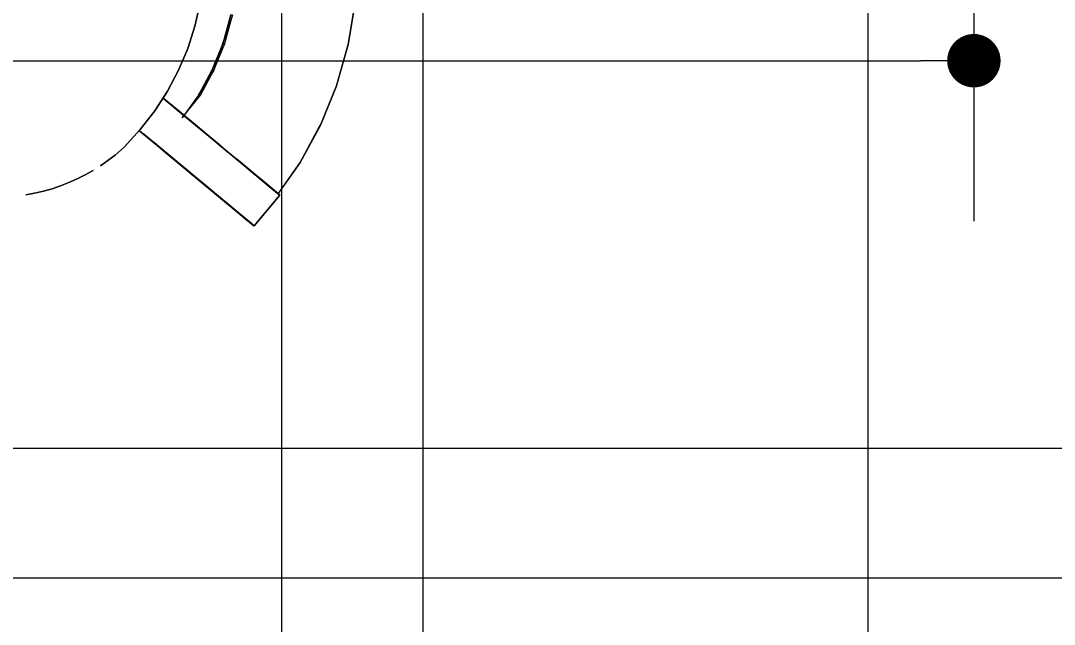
# Model space of a CAD drawing. Extents: x -566 to 72611, y -487 to 32334.
# Drawn here: x 506.74 to 535.76, y 137.69 to 154.64 of the extents above; entities that cross this region are included whole.
import ezdxf

# ---------------------------------------------------------------- set-up
doc = ezdxf.new("R2010")
doc.units = 0
doc.header["$LTSCALE"] = 0.5
doc.header["$MEASUREMENT"] = 0
doc.layers.get('0').update_dxf_attribs({"color": 20, "linetype": 'CONTINUOUS'})
doc.layers.get('DEFPOINTS').update_dxf_attribs({"linetype": 'CONTINUOUS', "lineweight": 5})
doc.layers.add('Annotations', color=40, linetype='CONTINUOUS', lineweight=5)
doc.layers.add('ceilling', color=141, linetype='CONTINUOUS', lineweight=18)
doc.layers.add('floor', color=7, linetype='CONTINUOUS', lineweight=5, true_color=0xcfcfcf)
doc.layers.add('layout', color=7, linetype='CONTINUOUS', lineweight=5, true_color=0xcfcfcf)
doc.styles.get("Standard").update_dxf_attribs({"font": 'arial.ttf'})
doc.dimstyles.new('Arch96', dxfattribs={"dimscale": 96, "dimtxt": 0.03125, "dimasz": 0.015625, "dimexe": 0.046875, "dimexo": 0.0625, "dimgap": 0.03125, "dimtad": 1, "dimtoh": 1, "dimdec": 4, "dimzin": 3, "dimdsep": 46, "dimlunit": 4, "dimtxsty": 'Standard', "dimblk": 'DOT', "dimcen": 0, "dimdle": 0.046875, "dimclrd": 256, "dimclre": 256, "dimclrt": 256, "dimaunit": 1, "dimadec": 3, "dimazin": 2, "dimtfac": 1, "dimtdec": 4, "dimtmove": 2, "dimatfit": 3, "dimldrblk": 'ARO14', "dimfxl": 1, "dimfrac": 2, "dimlwd": -1, "dimlwe": -1, "dimarcsym": 0})

# ---------------------------------------------------------------- blocks, each defined once
blk = doc.blocks.new('_Dot')
at = {"color": 0, "linetype": 'ByBlock', "lineweight": -2}
blk.add_line((-0.5, 0), (-1, 0), dxfattribs=at)
at = {"color": 0, "linetype": 'ByBlock', "const_width": 0.5}
blk.add_lwpolyline([(-0.25, 0, 1), (0.25, 0, 1)], format="xyb", close=True, dxfattribs=at)
blk = doc.blocks.new('*D12')
at = {"layer": 'Annotations', "transparency": 16777216}
for p, q in [((327.5, 167.75), (327.5, 149.016)), ((533.5, 167.75), (533.5, 149.016)), ((329, 153.516), (532, 153.516))]:
    blk.add_line(p, q, dxfattribs=at)
at = {"layer": 'DEFPOINTS', "color": 0, "transparency": 16777216}
for p in [(327.5, 173.75), (533.5, 173.75), (533.5, 153.516)]:
    blk.add_point(p, dxfattribs=at)
at = {"layer": 'Annotations', "transparency": 16777216, "xscale": 1.5, "yscale": 1.5, "zscale": 1.5, "rotation": 180}
blk.add_blockref('_Dot', (327.5, 153.516), dxfattribs=at)
at = {"layer": 'Annotations', "transparency": 16777216, "xscale": 1.5, "yscale": 1.5, "zscale": 1.5}
blk.add_blockref('_Dot', (533.5, 153.516), dxfattribs=at)
at = {"layer": 'Annotations', "transparency": 16777216, "insert": (430.5, 158.023), "char_height": 3, "attachment_point": 5}
blk.add_mtext('17\'-2"', dxfattribs=at)
blk = doc.blocks.new('ARO14')
blk.add_line((0, 0), (-1.021, 0))
at = {"const_width": 0.0625}
blk.add_lwpolyline([(-0.77, 0.468), (0, 0), (-0.77, -0.468)], dxfattribs=at)

msp = doc.modelspace()

# ---------------------------------------------------------------- hatches: boundary and pattern name
at = {"layer": 'floor'}
h = msp.add_hatch(dxfattribs=at)
h.set_pattern_fill('ANSI37', color=256, scale=100, angle=45)
h.set_pattern_definition([(90, (243.028, 267.632), (-12.5, 9e-16), []), (180, (243.028, 267.632), (-9e-16, -12.5), [])])
h.paths.add_polyline_path([(253.46925, 349.5), (154.11744, 349.5), (154.11744, 348.5), (101.14781, 348.5), (101.14781, 349.5), (0, 349.5), (0, 344.5), (36, 344.5, -0.33835703), (0, 308.66941), (0, 308.5), (0, 173.75), (253.46925, 173.75)])
h.paths.add_polyline_path([(36, 344.5), (0, 344.5), (0, 308.66941, 0.33835703)], flags=17)
h.paths.add_polyline_path([(253.46925, 173.75), (0, 173.75), (0, 173.74997), (0, 169.75), (253.46925, 169.75)])
h.paths.add_polyline_path([(253.46925, 169.75), (0, 169.75), (0, 149.21137), (36, 149.21137, -0.33835703), (0, 113.38078), (0, 113.21137), (0, 29.94998), (0, -5), (253.46925, -5)])
h.paths.add_polyline_path([(36, 149.21137), (0, 149.21137), (0, 113.38078, 0.33835703)], flags=17)
h.paths.add_polyline_path([(575.25, 169.75), (510, 169.75), (474.75, 169.75), (327.5, 169.75), (285.46925, 169.75), (285.46925, 165.75), (253.46925, 165.75), (253.46925, -5), (263.99725, -5), (263.99725, 95.99051), (287, 95.99051), (287, 97.5), (292, 97.5), (292, -5), (341.25, -5), (341.25, 13.02988), (341.25012, 15.02988), (346.24839, 15.02988, 0.36108524), (374.08728, 41.24999), (346.25012, 41.24999), (346.25012, 42.99999), (341.25, 42.99999), (341.25, 44.99999), (341.25, 97.5), (357.75, 97.5), (405.75, 97.5), (575.25, 97.5)])

# ---------------------------------------------------------------- linework, layer by layer
at = {"layer": 'ceilling'}
for p, q in [((514.06343, 169.75), (514.06343, 97.5)), ((0, 139), (575.25, 139)), ((0, 139), (575.25, 139))]:
    msp.add_line(p, q, dxfattribs=at)
at = {"layer": 'layout'}
for points in [[(511.6347, 154.48848, -10.77782), (511.6347, 154.48848, -10.77782), (511.7806, 155.13268, -10.77782), (511.6347, 154.48848, -9.65101)], [(511.7806, 155.13268, -9.65101), (511.7806, 155.13268, -9.65101), (511.6347, 154.48848, -9.65101), (511.7806, 155.13268, -10.77782)], [(516.13246, 155.14999, 2.21651), (516.13246, 155.14999, 2.21651), (515.93355, 153.96665, 2.23962), (516.13002, 155.14966, 2.17627)], [(512.63248, 154.79101, -7.74973), (512.63248, 154.79101, -7.74973), (512.41213, 153.99892, -7.7356), (512.68997, 154.79088, -6.86018)], [(512.46963, 153.99878, -6.84605), (512.46963, 153.99878, -6.84605), (512.68997, 154.79088, -6.86018), (512.41213, 153.99892, -7.7356)], [(511.43244, 153.85904, -10.77782), (511.43244, 153.85904, -10.77782), (511.6347, 154.48848, -10.77782), (511.43244, 153.85904, -9.65101)], [(511.6347, 154.48848, -9.65101), (511.6347, 154.48848, -9.65101), (511.43244, 153.85904, -9.65101), (511.6347, 154.48848, -10.77782)], [(511.17553, 153.24909, -10.77782), (511.17553, 153.24909, -10.77782), (511.43244, 153.85904, -10.77782), (511.17553, 153.24909, -9.65101)], [(511.43244, 153.85904, -9.65101), (511.43244, 153.85904, -9.65101), (511.17553, 153.24909, -9.65101), (511.43244, 153.85904, -10.77782)], [(512.10949, 153.24748, -7.71614), (512.10949, 153.24748, -7.71614), (512.16698, 153.24735, -6.82658), (512.41213, 153.99892, -7.7356)], [(512.46963, 153.99878, -6.84605), (512.46963, 153.99878, -6.84605), (512.41213, 153.99892, -7.7356), (512.16698, 153.24735, -6.82658)], [(515.60617, 152.81429, 2.27361), (515.60617, 152.81429, 2.27361), (515.93355, 153.96665, 2.23962), (515.60508, 152.81616, 2.31377)], [(510.86582, 152.6632, -10.77782), (510.86582, 152.6632, -10.77782), (511.17553, 153.24909, -10.77782), (510.86582, 152.6632, -9.65101)], [(511.17553, 153.24909, -9.65101), (511.17553, 153.24909, -9.65101), (510.86582, 152.6632, -9.65101), (511.17553, 153.24909, -10.77782)], [(512.10949, 153.24748, -7.71614), (512.10949, 153.24748, -7.71614), (511.72957, 152.54911, -7.69168), (512.16698, 153.24735, -6.82658)], [(511.78707, 152.54898, -6.80212), (511.78707, 152.54898, -6.80212), (512.16698, 153.24735, -6.82658), (511.72957, 152.54911, -7.69168)], [(510.50552, 152.10575, -10.77782), (510.50552, 152.10575, -10.77782), (510.86582, 152.6632, -10.77782), (510.50552, 152.10575, -9.65101)], [(510.86582, 152.6632, -9.65101), (510.86582, 152.6632, -9.65101), (510.50552, 152.10575, -9.65101), (510.86582, 152.6632, -10.77782)], [(515.60508, 152.81616, 2.31377), (515.60508, 152.81616, 2.31377), (515.15366, 151.71021, 2.35818), (515.60617, 152.81429, 2.27361)], [(515.15451, 151.70786, 2.31804), (515.15451, 151.70786, 2.31804), (515.60617, 152.81429, 2.27361), (515.15366, 151.71021, 2.35818)], [(515.60617, 152.81429, 2.27361), (515.60617, 152.81429, 2.27361), (515.15451, 151.70786, 2.31804), (515.60361, 152.81375, 2.23338)], [(511.61198, 151.7413, -10.58163), (511.61198, 151.7413, -10.58163), (511.59212, 151.75783, -10.8041), (510.74353, 152.46317, -10.69409)], [(510.764, 152.44618, -10.46512), (510.764, 152.44618, -10.46512), (511.61198, 151.7413, -10.58163), (510.74353, 152.46317, -10.69409)], [(510.74999, 152.45778, -16.26141), (510.74999, 152.45778, -16.26141), (511.64694, 151.71223, -16.70766), (510.79897, 152.41708, -16.82439)], [(511.59918, 151.75198, -16.15772), (511.59918, 151.75198, -16.15772), (511.64694, 151.71223, -16.70766), (510.74999, 152.45778, -16.26141)], [(511.63305, 151.72383, -10.3593), (511.63305, 151.72383, -10.3593), (511.61198, 151.7413, -10.58163), (510.764, 152.44618, -10.46512)], [(510.78556, 152.42819, -10.23632), (510.78556, 152.42819, -10.23632), (511.63305, 151.72383, -10.3593), (510.764, 152.44618, -10.46512)], [(511.65389, 151.70651, -10.15002), (511.65389, 151.70651, -10.15002), (511.63305, 151.72383, -10.3593), (510.78556, 152.42819, -10.23632)], [(510.80956, 152.40824, -9.99578), (510.80956, 152.40824, -9.99578), (511.65389, 151.70651, -10.15002), (510.78556, 152.42819, -10.23632)], [(510.79897, 152.41708, -16.82439), (510.79897, 152.41708, -16.82439), (511.70043, 151.66783, -17.25683), (510.85367, 152.3716, -17.38655)], [(511.64694, 151.71223, -16.70766), (511.64694, 151.71223, -16.70766), (511.70043, 151.66783, -17.25683), (510.79897, 152.41708, -16.82439)], [(512.17827, 151.27063, -6.53391), (512.17827, 151.27063, -6.53391), (511.65389, 151.70651, -10.15002), (510.80956, 152.40824, -9.99578)], [(511.34065, 151.96688, -6.33389), (511.34065, 151.96688, -6.33389), (512.17827, 151.27063, -6.53391), (510.80956, 152.40824, -9.99578)], [(510.85367, 152.3716, -17.38655), (510.85367, 152.3716, -17.38655), (511.75952, 151.61871, -17.80513), (510.9141, 152.32135, -17.94785)], [(511.70043, 151.66783, -17.25683), (511.70043, 151.66783, -17.25683), (511.75952, 151.61871, -17.80513), (510.85367, 152.3716, -17.38655)], [(511.72957, 152.54911, -7.69168), (511.72957, 152.54911, -7.69168), (511.27864, 151.91539, -7.66262), (511.78707, 152.54898, -6.80212)], [(510.09756, 151.5809, -10.77782), (510.09756, 151.5809, -10.77782), (510.50552, 152.10575, -10.77782), (510.09756, 151.5809, -9.65101)], [(510.50552, 152.10575, -9.65101), (510.50552, 152.10575, -9.65101), (510.09756, 151.5809, -9.65101), (510.50552, 152.10575, -10.77782)], [(510.9141, 152.32135, -17.94785), (510.9141, 152.32135, -17.94785), (511.82421, 151.56491, -18.35249), (510.98038, 152.26627, -18.50816)], [(511.75952, 151.61871, -17.80513), (511.75952, 151.61871, -17.80513), (511.82421, 151.56491, -18.35249), (510.9141, 152.32135, -17.94785)], [(510.98038, 152.26627, -18.50816), (510.98038, 152.26627, -18.50816), (511.89451, 151.50646, -18.8988), (511.05238, 152.20644, -19.06741)], [(511.82421, 151.56491, -18.35249), (511.82421, 151.56491, -18.35249), (511.89451, 151.50646, -18.8988), (510.98038, 152.26627, -18.50816)], [(511.05238, 152.20644, -19.06741), (511.05238, 152.20644, -19.06741), (511.97054, 151.44332, -19.44399), (511.13012, 152.14181, -19.62552)], [(511.89451, 151.50646, -18.8988), (511.89451, 151.50646, -18.8988), (511.97054, 151.44332, -19.44399), (511.05238, 152.20644, -19.06741)], [(511.13012, 152.14181, -19.62552), (511.13012, 152.14181, -19.62552), (512.05205, 151.37557, -19.98798), (511.21357, 152.07243, -20.1824)], [(511.97054, 151.44332, -19.44399), (511.97054, 151.44332, -19.44399), (512.05205, 151.37557, -19.98798), (511.13012, 152.14181, -19.62552)], [(511.21357, 152.07243, -20.1824), (511.21357, 152.07243, -20.1824), (512.1394, 151.30289, -20.53263), (511.30251, 151.99855, -20.73612)], [(512.05205, 151.37557, -19.98798), (512.05205, 151.37557, -19.98798), (512.1394, 151.30289, -20.53263), (511.21357, 152.07243, -20.1824)], [(511.30251, 151.99855, -20.73612), (511.30251, 151.99855, -20.73612), (512.22615, 151.23078, -21.0585), (511.3895, 151.92624, -21.26353)], [(512.1394, 151.30289, -20.53263), (512.1394, 151.30289, -20.53263), (512.22615, 151.23078, -21.0585), (511.30251, 151.99855, -20.73612)], [(511.88635, 151.51328, -3.21088), (511.88635, 151.51328, -3.21088), (511.34065, 151.96688, -6.33389), (512.07227, 151.35877, -2.14702)], [(511.3895, 151.92624, -21.26353), (511.3895, 151.92624, -21.26353), (512.31229, 151.1592, -21.58658), (511.47528, 151.85496, -21.78936)], [(512.22615, 151.23078, -21.0585), (512.22615, 151.23078, -21.0585), (512.31229, 151.1592, -21.58658), (511.3895, 151.92624, -21.26353)], [(511.47528, 151.85496, -21.78936), (511.47528, 151.85496, -21.78936), (512.39745, 151.08842, -22.11488), (511.56007, 151.78448, -22.31541)], [(512.31229, 151.1592, -21.58658), (512.31229, 151.1592, -21.58658), (512.39745, 151.08842, -22.11488), (511.47528, 151.85496, -21.78936)], [(511.56007, 151.78448, -22.31541), (511.56007, 151.78448, -22.31541), (512.48176, 151.0184, -22.64339), (511.6439, 151.71477, -22.8417)], [(512.39745, 151.08842, -22.11488), (512.39745, 151.08842, -22.11488), (512.48176, 151.0184, -22.64339), (511.56007, 151.78448, -22.31541)], [(509.64477, 151.0926, -10.77782), (509.64477, 151.0926, -10.77782), (510.09756, 151.5809, -10.77782), (509.64477, 151.0926, -9.65101)], [(510.09756, 151.5809, -9.65101), (510.09756, 151.5809, -9.65101), (509.64477, 151.0926, -9.65101), (510.09756, 151.5809, -10.77782)], [(510.07869, 151.55052, -16.82439), (510.07869, 151.55052, -16.82439), (510.1334, 151.50505, -17.38655), (510.98016, 150.80127, -17.25683)], [(510.92667, 150.84567, -16.70766), (510.92667, 150.84567, -16.70766), (510.07869, 151.55052, -16.82439), (510.98016, 150.80127, -17.25683)], [(511.458, 150.40407, -6.53391), (511.458, 150.40407, -6.53391), (510.08929, 151.54168, -9.99578), (510.93362, 150.83992, -10.15002)], [(510.62038, 151.10032, -6.33389), (510.62038, 151.10032, -6.33389), (510.08929, 151.54168, -9.99578), (511.458, 150.40407, -6.53391)], [(510.1334, 151.50505, -17.38655), (510.1334, 151.50505, -17.38655), (510.19383, 151.45476, -17.94785), (511.03925, 150.75215, -17.80513)], [(510.98016, 150.80127, -17.25683), (510.98016, 150.80127, -17.25683), (510.1334, 151.50505, -17.38655), (511.03925, 150.75215, -17.80513)], [(515.15451, 151.70786, 2.31804), (515.15451, 151.70786, 2.31804), (514.58434, 150.6616, 2.37234), (515.15195, 151.70719, 2.27782)], [(510.19383, 151.45476, -17.94785), (510.19383, 151.45476, -17.94785), (510.26011, 151.39971, -18.50816), (511.10394, 150.69835, -18.35249)], [(511.03925, 150.75215, -17.80513), (511.03925, 150.75215, -17.80513), (510.19383, 151.45476, -17.94785), (511.10394, 150.69835, -18.35249)], [(510.26011, 151.39971, -18.50816), (510.26011, 151.39971, -18.50816), (510.33211, 151.33985, -19.06741), (511.17424, 150.6399, -18.8988)], [(511.10394, 150.69835, -18.35249), (511.10394, 150.69835, -18.35249), (510.26011, 151.39971, -18.50816), (511.17424, 150.6399, -18.8988)], [(510.33211, 151.33985, -19.06741), (510.33211, 151.33985, -19.06741), (510.40984, 151.27525, -19.62553), (511.25027, 150.57676, -19.44399)], [(511.17424, 150.6399, -18.8988), (511.17424, 150.6399, -18.8988), (510.33211, 151.33985, -19.06741), (511.25027, 150.57676, -19.44399)], [(510.40984, 151.27525, -19.62553), (510.40984, 151.27525, -19.62553), (510.4933, 151.20587, -20.18239), (511.33178, 150.50901, -19.98798)], [(511.25027, 150.57676, -19.44399), (511.25027, 150.57676, -19.44399), (510.40984, 151.27525, -19.62553), (511.33178, 150.50901, -19.98798)], [(510.4933, 151.20587, -20.18239), (510.4933, 151.20587, -20.18239), (510.58224, 151.13199, -20.73612), (511.41913, 150.43633, -20.53263)], [(511.33178, 150.50901, -19.98798), (511.33178, 150.50901, -19.98798), (510.4933, 151.20587, -20.18239), (511.41913, 150.43633, -20.53263)], [(509.39216, 150.86351, -9.65101), (509.39216, 150.86351, -9.65101), (509.39216, 150.86351, -10.77782), (509.64477, 151.0926, -9.65101)], [(509.64477, 151.0926, -10.77782), (509.64477, 151.0926, -10.77782), (509.64477, 151.0926, -9.65101), (509.39216, 150.86351, -10.77782)], [(510.58224, 151.13199, -20.73612), (510.58224, 151.13199, -20.73612), (510.66923, 151.05968, -21.26353), (511.50588, 150.36423, -21.05851)], [(511.41913, 150.43633, -20.53263), (511.41913, 150.43633, -20.53263), (510.58224, 151.13199, -20.73612), (511.50588, 150.36423, -21.05851)], [(512.00053, 149.95308, -3.42875), (512.00053, 149.95308, -3.42875), (510.62038, 151.10032, -6.33389), (511.458, 150.40407, -6.53391)], [(511.16608, 150.64672, -3.21088), (511.16608, 150.64672, -3.21088), (510.62038, 151.10032, -6.33389), (512.00053, 149.95308, -3.42875)], [(510.66923, 151.05968, -21.26353), (510.66923, 151.05968, -21.26353), (510.755, 150.98841, -21.78936), (511.59202, 150.29265, -21.58658)], [(511.50588, 150.36423, -21.05851), (511.50588, 150.36423, -21.05851), (510.66923, 151.05968, -21.26353), (511.59202, 150.29265, -21.58658)], [(510.755, 150.98841, -21.78936), (510.755, 150.98841, -21.78936), (510.8398, 150.91793, -22.31541), (511.67718, 150.22186, -22.11488)], [(511.59202, 150.29265, -21.58658), (511.59202, 150.29265, -21.58658), (510.755, 150.98841, -21.78936), (511.67718, 150.22186, -22.11488)], [(510.8398, 150.91793, -22.31541), (510.8398, 150.91793, -22.31541), (510.92363, 150.84821, -22.8417), (511.76149, 150.15184, -22.64339)], [(511.67718, 150.22186, -22.11488), (511.67718, 150.22186, -22.11488), (510.8398, 150.91793, -22.31541), (511.76149, 150.15184, -22.64339)], [(513.56647, 150.11684, 0.90917), (513.56647, 150.11684, 0.90917), (513.51115, 150.16277, 0.68324), (512.48176, 151.0184, -22.64339)], [(512.69205, 150.84353, 0.97607), (512.69205, 150.84353, 0.97607), (513.56647, 150.11684, 0.90917), (512.48176, 151.0184, -22.64339)], [(508.98547, 150.56846, -9.65101), (508.98547, 150.56846, -9.65101), (508.98547, 150.56846, -10.77782), (509.19235, 150.71133, -9.65101)], [(509.19235, 150.71133, -10.77782), (509.19235, 150.71133, -10.77782), (509.19235, 150.71133, -9.65101), (508.98547, 150.56846, -10.77782)], [(509.19235, 150.71133, -9.65101), (509.19235, 150.71133, -9.65101), (509.19235, 150.71133, -10.77782), (509.39216, 150.86351, -9.65101)], [(509.39216, 150.86351, -10.77782), (509.39216, 150.86351, -10.77782), (509.39216, 150.86351, -9.65101), (509.19235, 150.71133, -10.77782)], [(510.92363, 150.84821, -22.8417), (510.92363, 150.84821, -22.8417), (511.0066, 150.7793, -23.3682), (511.8447, 150.08265, -23.17215)], [(511.76149, 150.15184, -22.64339), (511.76149, 150.15184, -22.64339), (510.92363, 150.84821, -22.8417), (511.8447, 150.08265, -23.17215)], [(511.0066, 150.7793, -23.3682), (511.0066, 150.7793, -23.3682), (511.08859, 150.71114, -23.89493), (511.92707, 150.01419, -23.70112)], [(511.8447, 150.08265, -23.17215), (511.8447, 150.08265, -23.17215), (511.0066, 150.7793, -23.3682), (511.92707, 150.01419, -23.70112)], [(511.08859, 150.71114, -23.89493), (511.08859, 150.71114, -23.89493), (511.16961, 150.64379, -24.42188), (512.00845, 149.94656, -24.23031)], [(511.92707, 150.01419, -23.70112), (511.92707, 150.01419, -23.70112), (511.08859, 150.71114, -23.89493), (512.00845, 149.94656, -24.23031)], [(512.18633, 149.79868, -2.36571), (512.18633, 149.79868, -2.36571), (511.16608, 150.64672, -3.21088), (512.00053, 149.95308, -3.42875)], [(511.352, 150.49221, -2.14702), (511.352, 150.49221, -2.14702), (511.16608, 150.64672, -3.21088), (512.18633, 149.79868, -2.36571)], [(511.16961, 150.64379, -24.42188), (511.16961, 150.64379, -24.42188), (511.24966, 150.57722, -24.94904), (512.08886, 149.87972, -24.75971)], [(512.00845, 149.94656, -24.23031), (512.00845, 149.94656, -24.23031), (511.16961, 150.64379, -24.42188), (512.08886, 149.87972, -24.75971)], [(513.62385, 150.06903, 1.13428), (513.62385, 150.06903, 1.13428), (513.56647, 150.11684, 0.90917), (512.69205, 150.84353, 0.97607)], [(512.74334, 150.80097, 1.12241), (512.74334, 150.80097, 1.12241), (513.62385, 150.06903, 1.13428), (512.69205, 150.84353, 0.97607)], [(512.79659, 150.75668, 1.26763), (512.79659, 150.75668, 1.26763), (513.62385, 150.06903, 1.13428), (512.74334, 150.80097, 1.12241)], [(513.68367, 150.0194, 1.35852), (513.68367, 150.0194, 1.35852), (513.62385, 150.06903, 1.13428), (512.79659, 150.75668, 1.26763)], [(512.8519, 150.71069, 1.41171), (512.8519, 150.71069, 1.41171), (513.68367, 150.0194, 1.35852), (512.79659, 150.75668, 1.26763)], [(513.74557, 149.96792, 1.58187), (513.74557, 149.96792, 1.58187), (513.68367, 150.0194, 1.35852), (512.8519, 150.71069, 1.41171)], [(512.90929, 150.66304, 1.55461), (512.90929, 150.66304, 1.55461), (513.74557, 149.96792, 1.58187), (512.8519, 150.71069, 1.41171)], [(512.96862, 150.61368, 1.69627), (512.96862, 150.61368, 1.69627), (513.74557, 149.96792, 1.58187), (512.90929, 150.66304, 1.55461)], [(513.80965, 149.91461, 1.80428), (513.80965, 149.91461, 1.80428), (513.74557, 149.96792, 1.58187), (512.96862, 150.61368, 1.69627)], [(513.03002, 150.56269, 1.83665), (513.03002, 150.56269, 1.83665), (513.80965, 149.91461, 1.80428), (512.96862, 150.61368, 1.69627)], [(513.96886, 149.78235, 2.45297), (513.96886, 149.78235, 2.45297), (514.58434, 150.6616, 2.37234), (513.9685, 149.7854, 2.49307)], [(508.32702, 150.19896, -9.65101), (508.32702, 150.19896, -9.65101), (508.32702, 150.19896, -10.77782), (508.55226, 150.31199, -9.65101)], [(508.55226, 150.31199, -10.77782), (508.55226, 150.31199, -10.77782), (508.55226, 150.31199, -9.65101), (508.32702, 150.19896, -10.77782)], [(508.55226, 150.31199, -9.65101), (508.55226, 150.31199, -9.65101), (508.55226, 150.31199, -10.77782), (508.77191, 150.43526, -9.65101)], [(508.77191, 150.43526, -10.77782), (508.77191, 150.43526, -10.77782), (508.77191, 150.43526, -9.65101), (508.55226, 150.31199, -10.77782)], [(511.24966, 150.57722, -24.94904), (511.24966, 150.57722, -24.94904), (511.32885, 150.51143, -25.47641), (512.1683, 149.81365, -25.28934)], [(512.08886, 149.87972, -24.75971), (512.08886, 149.87972, -24.75971), (511.24966, 150.57722, -24.94904), (512.1683, 149.81365, -25.28934)], [(511.32885, 150.51143, -25.47641), (511.32885, 150.51143, -25.47641), (511.40707, 150.44643, -26.00399), (512.24689, 149.74837, -25.81917)], [(512.1683, 149.81365, -25.28934), (512.1683, 149.81365, -25.28934), (511.32885, 150.51143, -25.47641), (512.24689, 149.74837, -25.81917)], [(512.2213, 149.76964, -2.16733), (512.2213, 149.76964, -2.16733), (511.352, 150.49221, -2.14702), (512.18633, 149.79868, -2.36571)], [(512.25663, 149.74023, -1.96951), (512.25663, 149.74023, -1.96951), (511.352, 150.49221, -2.14702), (512.2213, 149.76964, -2.16733)], [(511.38733, 150.4628, -1.94623), (511.38733, 150.4628, -1.94623), (511.352, 150.49221, -2.14702), (512.25663, 149.74023, -1.96951)], [(512.29257, 149.71042, -1.77183), (512.29257, 149.71042, -1.77183), (511.38733, 150.4628, -1.94623), (512.25663, 149.74023, -1.96951)], [(511.42327, 150.43293, -1.74519), (511.42327, 150.43293, -1.74519), (511.38733, 150.4628, -1.94623), (512.29257, 149.71042, -1.77183)], [(511.40707, 150.44643, -26.00399), (511.40707, 150.44643, -26.00399), (511.48431, 150.38222, -26.53178), (512.32449, 149.68389, -26.34921)], [(512.24689, 149.74837, -25.81917), (512.24689, 149.74837, -25.81917), (511.40707, 150.44643, -26.00399), (512.32449, 149.68389, -26.34921)], [(512.32888, 149.68016, -1.57428), (512.32888, 149.68016, -1.57428), (511.42327, 150.43293, -1.74519), (512.29257, 149.71042, -1.77183)], [(511.4597, 150.40263, -1.54428), (511.4597, 150.40263, -1.54428), (511.42327, 150.43293, -1.74519), (512.32888, 149.68016, -1.57428)], [(512.3658, 149.64949, -1.37689), (512.3658, 149.64949, -1.37689), (511.4597, 150.40263, -1.54428), (512.32888, 149.68016, -1.57428)], [(511.49674, 150.37188, -1.34352), (511.49674, 150.37188, -1.34352), (511.4597, 150.40263, -1.54428), (512.3658, 149.64949, -1.37689)], [(511.56071, 150.31872, -27.06032), (511.56071, 150.31872, -27.06032), (512.40101, 149.62027, -26.87887), (511.48431, 150.38222, -26.53178)], [(512.32449, 149.68389, -26.34921), (512.32449, 149.68389, -26.34921), (511.48431, 150.38222, -26.53178), (512.40101, 149.62027, -26.87887)], [(512.4032, 149.6184, -1.17963), (512.4032, 149.6184, -1.17963), (511.49674, 150.37188, -1.34352), (512.3658, 149.64949, -1.37689)], [(511.53427, 150.34069, -1.14291), (511.53427, 150.34069, -1.14291), (511.49674, 150.37188, -1.34352), (512.4032, 149.6184, -1.17963)], [(512.44121, 149.58685, -0.98252), (512.44121, 149.58685, -0.98252), (511.53427, 150.34069, -1.14291), (512.4032, 149.6184, -1.17963)], [(511.57228, 150.30908, -0.94244), (511.57228, 150.30908, -0.94244), (511.53427, 150.34069, -1.14291), (512.44121, 149.58685, -0.98252)], [(513.87593, 149.8595, 2.02573), (513.87593, 149.8595, 2.02573), (513.80965, 149.91461, 1.80428), (513.03002, 150.56269, 1.83665)], [(513.09326, 150.51005, 1.97573), (513.09326, 150.51005, 1.97573), (513.87593, 149.8595, 2.02573), (513.03002, 150.56269, 1.83665)], [(513.15856, 150.45579, 2.11346), (513.15856, 150.45579, 2.11346), (513.87593, 149.8595, 2.02573), (513.09326, 150.51005, 1.97573)], [(513.94453, 149.80257, 2.2462), (513.94453, 149.80257, 2.2462), (513.87593, 149.8595, 2.02573), (513.15856, 150.45579, 2.11346)], [(513.22582, 150.39991, 2.24976), (513.22582, 150.39991, 2.24976), (513.94453, 149.80257, 2.2462), (513.15856, 150.45579, 2.11346)], [(514.01519, 149.74385, 2.46564), (514.01519, 149.74385, 2.46564), (513.94453, 149.80257, 2.2462), (513.22582, 150.39991, 2.24976)], [(513.2949, 150.34247, 2.38464), (513.2949, 150.34247, 2.38464), (514.01519, 149.74385, 2.46564), (513.22582, 150.39991, 2.24976)], [(513.36593, 150.28341, 2.51804), (513.36593, 150.28341, 2.51804), (514.01519, 149.74385, 2.46564), (513.2949, 150.34247, 2.38464)], [(508.09668, 150.09637, -10.77782), (508.09668, 150.09637, -10.77782), (508.09668, 150.09637, -9.65101), (507.8616, 150.00445, -10.77782)], [(508.09668, 150.09637, -9.65101), (508.09668, 150.09637, -9.65101), (507.8616, 150.00445, -10.77782), (507.8616, 150.00445, -9.65101)], [(508.09668, 150.09637, -9.65101), (508.09668, 150.09637, -9.65101), (508.09668, 150.09637, -10.77782), (508.32702, 150.19896, -9.65101)], [(508.32702, 150.19896, -10.77782), (508.32702, 150.19896, -10.77782), (508.32702, 150.19896, -9.65101), (508.09668, 150.09637, -10.77782)], [(512.47959, 149.5549, -0.78556), (512.47959, 149.5549, -0.78556), (511.57228, 150.30908, -0.94244), (512.44121, 149.58685, -0.98252)], [(511.61078, 150.27707, -0.74211), (511.61078, 150.27707, -0.74211), (511.57228, 150.30908, -0.94244), (512.47959, 149.5549, -0.78556)], [(512.51858, 149.52255, -0.58874), (512.51858, 149.52255, -0.58874), (511.61078, 150.27707, -0.74211), (512.47959, 149.5549, -0.78556)], [(511.64989, 150.2446, -0.54194), (511.64989, 150.2446, -0.54194), (511.61078, 150.27707, -0.74211), (512.51858, 149.52255, -0.58874)], [(512.55805, 149.48975, -0.39208), (512.55805, 149.48975, -0.39208), (511.64989, 150.2446, -0.54194), (512.51858, 149.52255, -0.58874)], [(511.68949, 150.2117, -0.34191), (511.68949, 150.2117, -0.34191), (511.64989, 150.2446, -0.54194), (512.55805, 149.48975, -0.39208)], [(512.59802, 149.45654, -0.19557), (512.59802, 149.45654, -0.19557), (511.68949, 150.2117, -0.34191), (512.55805, 149.48975, -0.39208)], [(511.72957, 150.17834, -0.14205), (511.72957, 150.17834, -0.14205), (511.68949, 150.2117, -0.34191), (512.59802, 149.45654, -0.19557)], [(512.63822, 149.42309, -0.00039), (512.63822, 149.42309, -0.00039), (511.72957, 150.17834, -0.14205), (512.59802, 149.45654, -0.19557)], [(511.77014, 150.14459, 0.05766), (511.77014, 150.14459, 0.05766), (511.72957, 150.17834, -0.14205), (512.63822, 149.42309, -0.00039)], [(512.68696, 149.38251, 0.229), (512.68696, 149.38251, 0.229), (511.77014, 150.14459, 0.05766), (512.63822, 149.42309, -0.00039)], [(511.81157, 150.11022, 0.25829), (511.81157, 150.11022, 0.25829), (511.77014, 150.14459, 0.05766), (512.68696, 149.38251, 0.229)], [(512.73776, 149.34028, 0.4565), (512.73776, 149.34028, 0.4565), (511.81157, 150.11022, 0.25829), (512.68696, 149.38251, 0.229)], [(511.86237, 150.0679, 0.49761), (511.86237, 150.0679, 0.49761), (511.81157, 150.11022, 0.25829), (512.73776, 149.34028, 0.4565)], [(512.79088, 149.29621, 0.68324), (512.79088, 149.29621, 0.68324), (511.86237, 150.0679, 0.49761), (512.73776, 149.34028, 0.4565)], [(511.91598, 150.02343, 0.73724), (511.91598, 150.02343, 0.73724), (511.86237, 150.0679, 0.49761), (512.79088, 149.29621, 0.68324)], [(512.8462, 149.25025, 0.90917), (512.8462, 149.25025, 0.90917), (511.91598, 150.02343, 0.73724), (512.79088, 149.29621, 0.68324)], [(511.97178, 149.97698, 0.97607), (511.97178, 149.97698, 0.97607), (511.91598, 150.02343, 0.73724), (512.8462, 149.25025, 0.90917)], [(514.01422, 149.74464, 2.50574), (514.01422, 149.74464, 2.50574), (514.01519, 149.74385, 2.46564), (513.36593, 150.28341, 2.51804)], [(514.00971, 149.74838, 2.54548), (514.00971, 149.74838, 2.54548), (514.01422, 149.74464, 2.50574), (513.36593, 150.28341, 2.51804)], [(513.43891, 150.22281, 2.64993), (513.43891, 150.22281, 2.64993), (514.00971, 149.74838, 2.54548), (513.36593, 150.28341, 2.51804)], [(514.00179, 149.75496, 2.58441), (514.00179, 149.75496, 2.58441), (514.00971, 149.74838, 2.54548), (513.43891, 150.22281, 2.64993)], [(513.99046, 149.76438, 2.62206), (513.99046, 149.76438, 2.62206), (514.00179, 149.75496, 2.58441), (513.43891, 150.22281, 2.64993)], [(513.97584, 149.7765, 2.65801), (513.97584, 149.7765, 2.65801), (513.99046, 149.76438, 2.62206), (513.43891, 150.22281, 2.64993)], [(513.45974, 150.20543, 2.68346), (513.45974, 150.20543, 2.68346), (513.97584, 149.7765, 2.65801), (513.43891, 150.22281, 2.64993)], [(513.95817, 149.79119, 2.69183), (513.95817, 149.79119, 2.69183), (513.97584, 149.7765, 2.65801), (513.45974, 150.20543, 2.68346)], [(513.48325, 150.18594, 2.71438), (513.48325, 150.18594, 2.71438), (513.95817, 149.79119, 2.69183), (513.45974, 150.20543, 2.68346)], [(513.9377, 149.80824, 2.72312), (513.9377, 149.80824, 2.72312), (513.95817, 149.79119, 2.69183), (513.48325, 150.18594, 2.71438)], [(513.50908, 150.16448, 2.74237), (513.50908, 150.16448, 2.74237), (513.9377, 149.80824, 2.72312), (513.48325, 150.18594, 2.71438)], [(513.91455, 149.82748, 2.75154), (513.91455, 149.82748, 2.75154), (513.9377, 149.80824, 2.72312), (513.50908, 150.16448, 2.74237)], [(513.53698, 150.14129, 2.76718), (513.53698, 150.14129, 2.76718), (513.91455, 149.82748, 2.75154), (513.50908, 150.16448, 2.74237)], [(513.88897, 149.84872, 2.77676), (513.88897, 149.84872, 2.77676), (513.91455, 149.82748, 2.75154), (513.53698, 150.14129, 2.76718)], [(513.56671, 150.11659, 2.78858), (513.56671, 150.11659, 2.78858), (513.88897, 149.84872, 2.77676), (513.53698, 150.14129, 2.76718)], [(513.86131, 149.87168, 2.79845), (513.86131, 149.87168, 2.79845), (513.88897, 149.84872, 2.77676), (513.56671, 150.11659, 2.78858)], [(513.59802, 150.09058, 2.80637), (513.59802, 150.09058, 2.80637), (513.86131, 149.87168, 2.79845), (513.56671, 150.11659, 2.78858)], [(513.84389, 149.88618, 2.80914), (513.84389, 149.88618, 2.80914), (513.86131, 149.87168, 2.79845), (513.59802, 150.09058, 2.80637)], [(513.63055, 150.06353, 2.82036), (513.63055, 150.06353, 2.82036), (513.84389, 149.88618, 2.80914), (513.59802, 150.09058, 2.80637)], [(513.80125, 149.92165, 2.83038), (513.80125, 149.92165, 2.83038), (513.84389, 149.88618, 2.80914), (513.63055, 150.06353, 2.82036)], [(513.66406, 150.03568, 2.83046), (513.66406, 150.03568, 2.83046), (513.80125, 149.92165, 2.83038), (513.63055, 150.06353, 2.82036)], [(513.66406, 150.03568, 2.83046), (513.66406, 150.03568, 2.83046), (513.76713, 149.95002, 2.83651), (513.69817, 150.00731, 2.83654)], [(513.66406, 150.03568, 2.83046), (513.66406, 150.03568, 2.83046), (513.80125, 149.92165, 2.83038), (513.76713, 149.95002, 2.83651)], [(506.8853, 149.74734, -9.65101), (506.8853, 149.74734, -9.65101), (506.8853, 149.74734, -10.77782), (507.1337, 149.79474, -9.65101)], [(507.1337, 149.79474, -10.77782), (507.1337, 149.79474, -10.77782), (507.1337, 149.79474, -9.65101), (506.8853, 149.74734, -10.77782)], [(507.1337, 149.79474, -9.65101), (507.1337, 149.79474, -9.65101), (507.1337, 149.79474, -10.77782), (507.37956, 149.85346, -9.65101)], [(507.37956, 149.85346, -10.77782), (507.37956, 149.85346, -10.77782), (507.37956, 149.85346, -9.65101), (507.1337, 149.79474, -10.77782)], [(507.37956, 149.85346, -9.65101), (507.37956, 149.85346, -9.65101), (507.37956, 149.85346, -10.77782), (507.6224, 149.92343, -9.65101)], [(507.6224, 149.92343, -10.77782), (507.6224, 149.92343, -10.77782), (507.6224, 149.92343, -9.65101), (507.37956, 149.85346, -10.77782)], [(507.6224, 149.92343, -9.65101), (507.6224, 149.92343, -9.65101), (507.6224, 149.92343, -10.77782), (507.8616, 150.00445, -9.65101)], [(507.8616, 150.00445, -10.77782), (507.8616, 150.00445, -10.77782), (507.8616, 150.00445, -9.65101), (507.6224, 149.92343, -10.77782)], [(512.90358, 149.20248, 1.13428), (512.90358, 149.20248, 1.13428), (511.97178, 149.97698, 0.97607), (512.8462, 149.25025, 0.90917)], [(512.02307, 149.93441, 1.12241), (512.02307, 149.93441, 1.12241), (511.97178, 149.97698, 0.97607), (512.90358, 149.20248, 1.13428)], [(512.07631, 149.89013, 1.26763), (512.07631, 149.89013, 1.26763), (512.02307, 149.93441, 1.12241), (512.90358, 149.20248, 1.13428)], [(512.9634, 149.15284, 1.35852), (512.9634, 149.15284, 1.35852), (512.07631, 149.89013, 1.26763), (512.90358, 149.20248, 1.13428)], [(512.13163, 149.84413, 1.41171), (512.13163, 149.84413, 1.41171), (512.07631, 149.89013, 1.26763), (512.9634, 149.15284, 1.35852)], [(513.02529, 149.10136, 1.58187), (513.02529, 149.10136, 1.58187), (512.13163, 149.84413, 1.41171), (512.9634, 149.15284, 1.35852)], [(512.18901, 149.79648, 1.55461), (512.18901, 149.79648, 1.55461), (512.13163, 149.84413, 1.41171), (513.02529, 149.10136, 1.58187)], [(512.24835, 149.74712, 1.69627), (512.24835, 149.74712, 1.69627), (512.18901, 149.79648, 1.55461), (513.02529, 149.10136, 1.58187)], [(513.08938, 149.04805, 1.80428), (513.08938, 149.04805, 1.80428), (512.24835, 149.74712, 1.69627), (513.02529, 149.10136, 1.58187)], [(512.30975, 149.69613, 1.83666), (512.30975, 149.69613, 1.83666), (512.24835, 149.74712, 1.69627), (513.08938, 149.04805, 1.80428)], [(513.29394, 148.87808, 2.50574), (513.29394, 148.87808, 2.50574), (513.29492, 148.87729, 2.46564), (514.01422, 149.74464, 2.50574)], [(514.01519, 149.74385, 2.46564), (514.01519, 149.74385, 2.46564), (514.01422, 149.74464, 2.50574), (513.29492, 148.87729, 2.46564)], [(513.73265, 149.97866, 2.83857), (513.73265, 149.97866, 2.83857), (513.76713, 149.95002, 2.83651), (513.69817, 150.00731, 2.83654)], [(513.15566, 148.99294, 2.02573), (513.15566, 148.99294, 2.02573), (512.30975, 149.69613, 1.83666), (513.08938, 149.04805, 1.80428)], [(512.37299, 149.6435, 1.97573), (512.37299, 149.6435, 1.97573), (512.30975, 149.69613, 1.83666), (513.15566, 148.99294, 2.02573)], [(512.43829, 149.58924, 2.11346), (512.43829, 149.58924, 2.11346), (512.37299, 149.6435, 1.97573), (513.15566, 148.99294, 2.02573)], [(513.22425, 148.93602, 2.2462), (513.22425, 148.93602, 2.2462), (512.43829, 149.58924, 2.11346), (513.15566, 148.99294, 2.02573)], [(512.50554, 149.53336, 2.24976), (512.50554, 149.53336, 2.24976), (512.43829, 149.58924, 2.11346), (513.22425, 148.93602, 2.2462)], [(513.29492, 148.87729, 2.46564), (513.29492, 148.87729, 2.46564), (512.50554, 149.53336, 2.24976), (513.22425, 148.93602, 2.2462)], [(512.57462, 149.47588, 2.38464), (512.57462, 149.47588, 2.38464), (512.50554, 149.53336, 2.24976), (513.29492, 148.87729, 2.46564)], [(512.64565, 149.41685, 2.51804), (512.64565, 149.41685, 2.51804), (512.57462, 149.47588, 2.38464), (513.29492, 148.87729, 2.46564)], [(513.29394, 148.87808, 2.50574), (513.29394, 148.87808, 2.50574), (512.64565, 149.41685, 2.51804), (513.29492, 148.87729, 2.46564)], [(513.28944, 148.88179, 2.54548), (513.28944, 148.88179, 2.54548), (512.64565, 149.41685, 2.51804), (513.29394, 148.87808, 2.50574)], [(512.71863, 149.35626, 2.64993), (512.71863, 149.35626, 2.64993), (512.64565, 149.41685, 2.51804), (513.28944, 148.88179, 2.54548)], [(513.28152, 148.8884, 2.58441), (513.28152, 148.8884, 2.58441), (512.71863, 149.35626, 2.64993), (513.28944, 148.88179, 2.54548)], [(513.27019, 148.89782, 2.62206), (513.27019, 148.89782, 2.62206), (512.71863, 149.35626, 2.64993), (513.28152, 148.8884, 2.58441)], [(513.25556, 148.90994, 2.65801), (513.25556, 148.90994, 2.65801), (512.71863, 149.35626, 2.64993), (513.27019, 148.89782, 2.62206)], [(512.73947, 149.33887, 2.68347), (512.73947, 149.33887, 2.68347), (512.71863, 149.35626, 2.64993), (513.25556, 148.90994, 2.65801)], [(513.2379, 148.92463, 2.69183), (513.2379, 148.92463, 2.69183), (512.73947, 149.33887, 2.68347), (513.25556, 148.90994, 2.65801)], [(512.76298, 149.31938, 2.71438), (512.76298, 149.31938, 2.71438), (512.73947, 149.33887, 2.68347), (513.2379, 148.92463, 2.69183)], [(513.21743, 148.94168, 2.72312), (513.21743, 148.94168, 2.72312), (512.76298, 149.31938, 2.71438), (513.2379, 148.92463, 2.69183)], [(512.78881, 149.29793, 2.74237), (512.78881, 149.29793, 2.74237), (512.76298, 149.31938, 2.71438), (513.21743, 148.94168, 2.72312)], [(513.19428, 148.96093, 2.75154), (513.19428, 148.96093, 2.75154), (512.78881, 149.29793, 2.74237), (513.21743, 148.94168, 2.72312)], [(512.81671, 149.27473, 2.76718), (512.81671, 149.27473, 2.76718), (512.78881, 149.29793, 2.74237), (513.19428, 148.96093, 2.75154)], [(513.1687, 148.98216, 2.77676), (513.1687, 148.98216, 2.77676), (512.81671, 149.27473, 2.76718), (513.19428, 148.96093, 2.75154)], [(512.84644, 149.25, 2.78858), (512.84644, 149.25, 2.78858), (512.81671, 149.27473, 2.76718), (513.1687, 148.98216, 2.77676)], [(513.14104, 149.00512, 2.79845), (513.14104, 149.00512, 2.79845), (512.84644, 149.25, 2.78858), (513.1687, 148.98216, 2.77676)], [(512.87775, 149.22402, 2.80637), (512.87775, 149.22402, 2.80637), (512.84644, 149.25, 2.78858), (513.14104, 149.00512, 2.79845)], [(513.12362, 149.01962, 2.80914), (513.12362, 149.01962, 2.80914), (512.87775, 149.22402, 2.80637), (513.14104, 149.00512, 2.79845)], [(512.91028, 149.19697, 2.82037), (512.91028, 149.19697, 2.82037), (512.87775, 149.22402, 2.80637), (513.12362, 149.01962, 2.80914)], [(513.08097, 149.05509, 2.83038), (513.08097, 149.05509, 2.83038), (512.91028, 149.19697, 2.82037), (513.12362, 149.01962, 2.80914)], [(512.94379, 149.16912, 2.83046), (512.94379, 149.16912, 2.83046), (512.91028, 149.19697, 2.82037), (513.08097, 149.05509, 2.83038)], [(513.04686, 149.08346, 2.83651), (513.04686, 149.08346, 2.83651), (512.94379, 149.16912, 2.83046), (513.08097, 149.05509, 2.83038)], [(512.9779, 149.14075, 2.83654), (512.9779, 149.14075, 2.83654), (512.94379, 149.16912, 2.83046), (513.04686, 149.08346, 2.83651)], [(513.01238, 149.11211, 2.83857), (513.01238, 149.11211, 2.83857), (512.9779, 149.14075, 2.83654), (513.04686, 149.08346, 2.83651)], [(513.12362, 149.01962, 2.80914), (513.12362, 149.01962, 2.80914), (513.11168, 149.02951, 2.8164), (513.08097, 149.05509, 2.83038)]]:
    msp.add_3dface(points, dxfattribs=at)

# ---------------------------------------------------------------- dimensions: what is measured, and where the dimension line sits
at = {"layer": 'Annotations'}
dim = msp.add_linear_dim(base=(533.5, 153.51641), p1=(327.5, 173.75), p2=(533.5, 173.75), dimstyle='Arch96', dxfattribs=at)
dim.commit()
dim.dimension.update_dxf_attribs({"geometry": '*D12', "text_midpoint": (430.5, 158.02255)})

doc.saveas('drawing.dxf')
